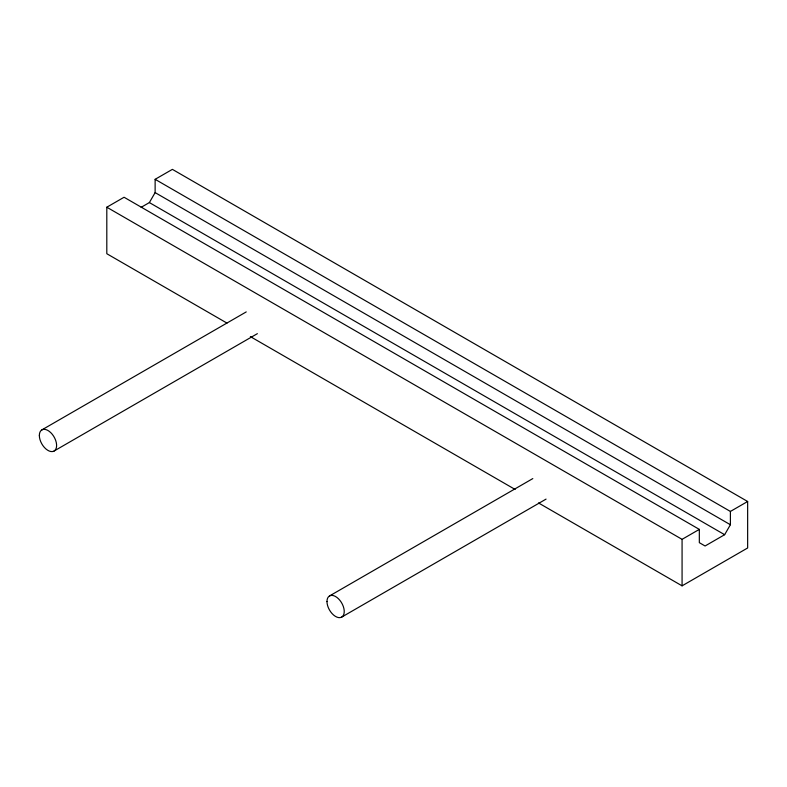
<?xml version="1.0" encoding="UTF-8"?>
<svg xmlns="http://www.w3.org/2000/svg" width="787" height="787" viewBox="0 0 787 787"><rect width="100%" height="100%" fill="white"/><g stroke="black" fill="none" stroke-linecap="round" stroke-linejoin="round"><path stroke-width="1.18" d="M141.139 207.325L149.373 202.574L155.128 192.608L155.128 179.318L172.392 169.362L747.65 501.486L747.65 547.978L682.073 585.843L538.524 502.962M226.961 323.093L106.806 253.719L106.806 207.217L124.071 197.252L699.328 529.385L699.328 542.666L705.083 545.991L724.64 534.698L730.395 524.732L730.395 511.442L155.128 179.318M41.878 429.889L246.242 311.908M54.077 451.03L257.379 333.658M329.507 595.956L532.809 478.585M341.715 617.087L546.07 499.106M106.806 207.217L682.073 539.341L699.328 529.385M730.395 511.442L747.65 501.486M155.128 192.608L730.395 524.732M149.373 202.574L724.64 534.698M250.355 336.6L515.131 489.455M682.073 539.341L682.073 585.843M39.35 435.477A12.199 7.044 60 0 0 52.296 451.581A12.199 7.044 60 0 0 52.296 434.326A12.199 7.044 60 0 0 39.35 435.477M326.979 601.543A12.199 7.044 60 0 0 339.925 617.638A12.199 7.044 60 0 0 339.925 600.383A12.199 7.044 60 0 0 326.979 601.543"/></g></svg>
